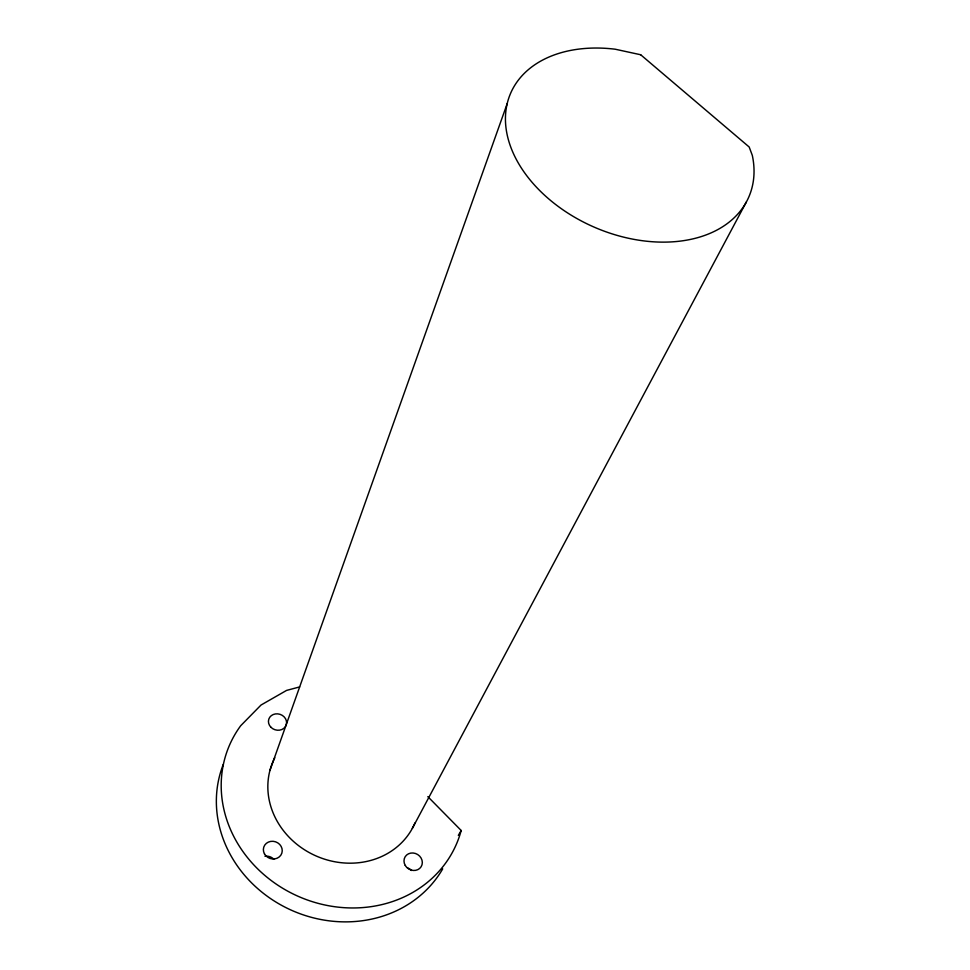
<?xml version="1.0" encoding="UTF-8"?>
<svg xmlns="http://www.w3.org/2000/svg" width="970" height="970" viewBox="0 0 970 970"><rect width="100%" height="100%" fill="white"/><g stroke="black" fill="none" stroke-linecap="round" stroke-linejoin="round"><path stroke-width="1.45" d="M269.927 770.483L507.177 103.693M412.347 828.356L746.342 201.99M458.325 835.388L461.186 830.502L427.831 796.637M299.633 686.93L286.574 690.41L261.027 705.032L240.706 725.718A123.784 111.029 24.1 0 0 294.734 894.74A123.784 111.029 24.1 0 0 461.186 830.502M442.696 868.877A121.796 109.84 24.2 0 1 288.502 908.878A121.796 109.84 24.2 0 1 223.27 764.433M407.521 867.944A9.263 8.415 32.1 0 1 411.571 870.502M264.968 856.268A9.373 8.669 20 0 1 273.831 859.25M414.978 822.924A77.333 69.331 24.1 0 1 314.45 855.225A77.333 69.331 24.1 0 1 274.801 757.764M640.685 54.756L615.21 49.215A129.883 89.422 23.6 0 0 506.546 131.593A129.883 89.422 23.6 0 0 648.336 241.397A129.883 89.422 23.6 0 0 752.308 155.382L749.179 147.003L640.685 54.756M270.897 727.221A9.179 8.112 18 0 0 286.211 724.966A9.179 8.112 18 0 0 275.431 713.92A9.179 8.112 18 0 0 270.897 727.221M405.254 865.458A9.421 8.5 31.8 0 0 421.138 866.731A9.421 8.5 31.8 0 0 413.099 852.994A9.421 8.5 31.8 0 0 405.254 865.458M264.483 853.891A9.53 8.766 20.1 0 0 280.827 855.201A9.53 8.766 20.1 0 0 273.103 841.305A9.53 8.766 20.1 0 0 264.483 853.891"/></g></svg>
